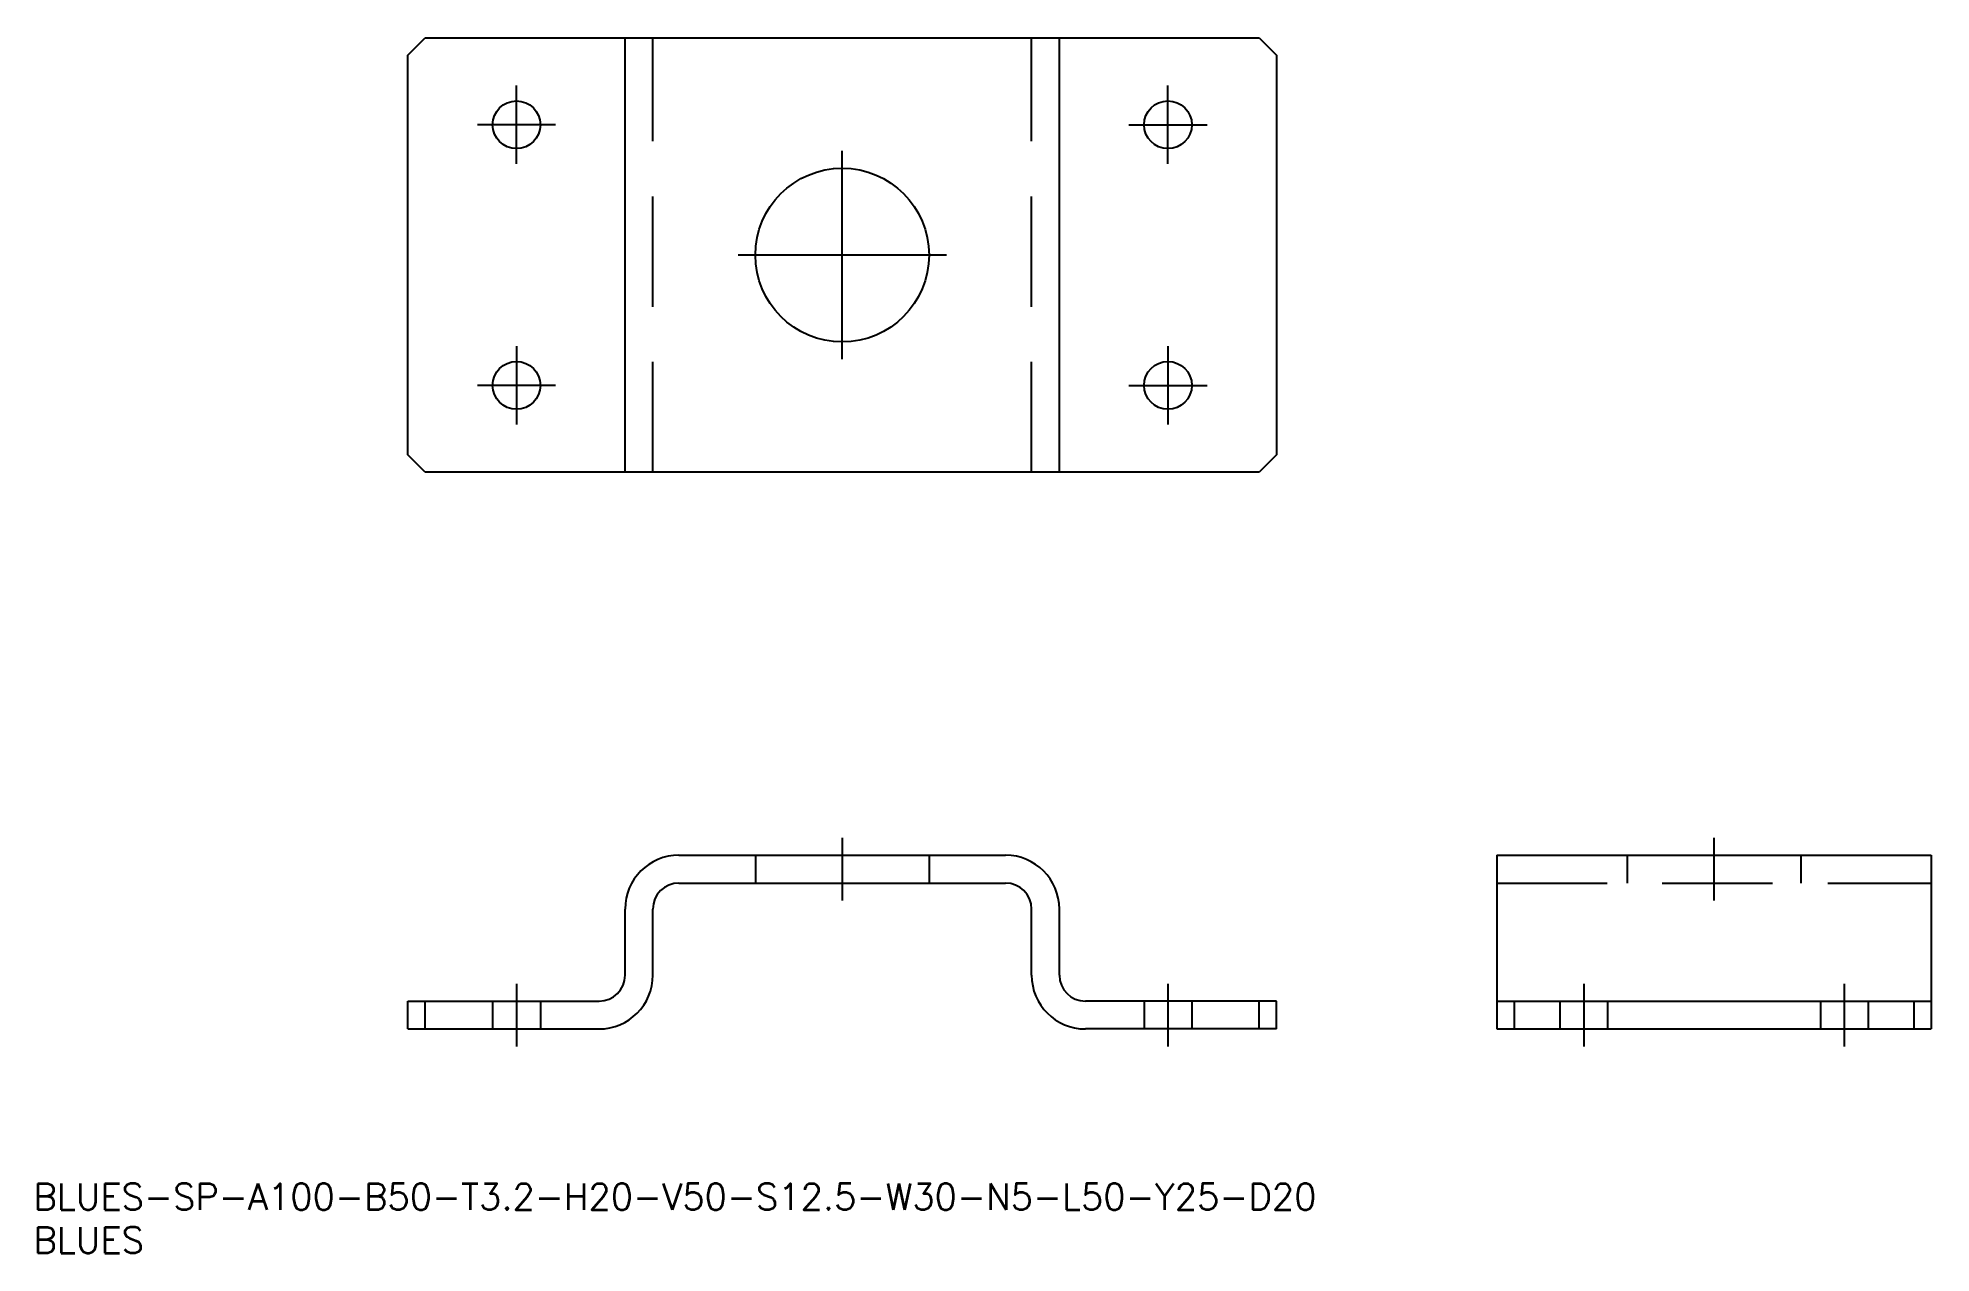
# Model space of a CAD drawing. Extents: x 1 to 218, y 0 to 140.
import ezdxf

# ---------------------------------------------------------------- set-up
doc = ezdxf.new("R2010")
doc.units = 0
doc.linetypes.add('CENTER', pattern=[50.8, 31.75, -6.35, 6.35, -6.35])
doc.linetypes.add('DASHED', pattern=[19.05, 12.7, -6.35])
doc.layers.get('0').update_dxf_attribs({"linetype": 'CONTINUOUS'})
doc.layers.add('CENTER', color=1, linetype='CENTER')
doc.styles.get("Standard").update_dxf_attribs({"font": 'txt.shx', "height": 3, "bigfont": 'bigfont.shx'})

# ---------------------------------------------------------------- blocks, each defined once
blk = doc.blocks.new('*U1')
at = {"color": 7, "linetype": 'CONTINUOUS'}
blk.add_text('BLUES-SP-A100-B50-T3.2-H20-V50-S12.5-W30-N5-L50-Y25-D20', height=3, dxfattribs=at).set_placement((0, 5))
blk = doc.blocks.new('*U2')
at = {"color": 7, "linetype": 'CONTINUOUS'}
blk.add_text('BLUES', height=3, dxfattribs=at).set_placement((0, 0))

msp = doc.modelspace()

# ---------------------------------------------------------------- linework, layer by layer
at = {"color": 7, "linetype": 'CONTINUOUS'}
for p, q in [((43.122655, 137.893943), (45.122655, 139.893943)), ((45.122655, 139.893943), (141.122655, 139.893943)), ((68.122655, 89.893943), (68.122655, 139.893943)), ((118.122655, 89.893943), (118.122655, 139.893943)), ((141.122655, 139.893943), (143.122655, 137.893943)), ((43.122655, 91.893943), (43.122655, 137.893943)), ((143.122655, 137.893943), (143.122655, 91.893943)), ((45.122655, 89.893943), (43.122655, 91.893943)), ((143.122655, 91.893943), (141.122655, 89.893943)), ((141.122655, 89.893943), (45.122655, 89.893943)), ((74.322655, 45.805068), (111.922655, 45.805068)), ((168.490939, 45.805068), (218.490939, 45.805068)), ((168.490939, 45.805068), (168.490939, 25.805068)), ((218.490939, 45.805068), (218.490939, 25.805068)), ((74.322655, 42.605068), (111.922655, 42.605068)), ((68.122655, 32.005068), (68.122655, 39.605068)), ((71.322655, 32.005068), (71.322655, 39.605068)), ((114.922655, 32.005068), (114.922655, 39.605068)), ((118.122655, 32.005068), (118.122655, 39.605068)), ((43.122655, 29.005068), (65.122655, 29.005068)), ((43.122655, 25.805068), (43.122655, 29.005068)), ((45.122655, 25.805068), (45.122655, 29.005068)), ((143.122655, 29.005068), (121.122655, 29.005068)), ((141.122655, 25.805068), (141.122655, 29.005068)), ((143.122655, 25.805068), (143.122655, 29.005068)), ((168.490939, 29.005068), (218.490939, 29.005068)), ((170.490939, 29.005068), (170.490939, 25.805068)), ((216.490939, 29.005068), (216.490939, 25.805068)), ((43.122655, 25.805068), (65.122655, 25.805068)), ((143.122655, 25.805068), (121.122655, 25.805068)), ((168.490939, 25.805068), (218.490939, 25.805068))]:
    msp.add_line(p, q, dxfattribs=at)
at = {"color": 3, "linetype": 'DASHED'}
for p, q in [((71.322655, 89.893943), (71.322655, 139.893943)), ((114.922655, 89.893943), (114.922655, 139.893943)), ((83.122655, 45.805068), (83.122655, 42.605068)), ((103.122655, 45.805068), (103.122655, 42.605068)), ((183.490939, 45.805068), (183.490939, 42.605068)), ((203.490939, 45.805068), (203.490939, 42.605068)), ((168.490939, 42.605068), (218.490939, 42.605068)), ((52.872655, 29.005068), (52.872655, 25.805068)), ((58.372655, 29.005068), (58.372655, 25.805068)), ((127.872655, 29.005068), (127.872655, 25.805068)), ((133.372655, 29.005068), (133.372655, 25.805068)), ((175.740939, 29.005068), (175.740939, 25.805068)), ((181.240939, 29.005068), (181.240939, 25.805068)), ((205.740939, 29.005068), (205.740939, 25.805068)), ((211.240939, 29.005068), (211.240939, 25.805068))]:
    msp.add_line(p, q, dxfattribs=at)
at = {"color": 7, "linetype": 'CONTINUOUS'}
for centre, radius in [((55.622655, 129.893943), 2.75), ((130.622655, 129.893943), 2.75), ((93.122655, 114.893943), 10), ((55.622655, 99.893943), 2.75), ((130.622655, 99.893943), 2.75)]:
    msp.add_circle(centre, radius, dxfattribs=at)
for centre, radius, start, end in [((74.322655, 39.605068), 6.2, 90, 180), ((111.922655, 39.605068), 6.2, 0, 90), ((74.322655, 39.605068), 3, 90, 180), ((111.922655, 39.605068), 3, 0, 90), ((65.122655, 32.005068), 3, 270, 0), ((65.122655, 32.005068), 6.2, 270, 0), ((121.122655, 32.005068), 6.2, 180, 270), ((121.122655, 32.005068), 3, 180, 270)]:
    msp.add_arc(centre, radius, start, end, dxfattribs=at)
at = {"layer": 'CENTER', "color": 1, "linetype": 'CENTER'}
for p, q in [((55.622655, 125.393943), (55.622655, 134.393943)), ((130.622655, 125.393943), (130.622655, 134.393943)), ((60.122655, 129.893943), (51.122655, 129.893943)), ((126.122655, 129.893943), (135.122655, 129.893943)), ((93.122655, 102.893943), (93.122655, 126.893943)), ((105.122655, 114.893943), (81.122655, 114.893943)), ((55.622655, 104.393943), (55.622655, 95.393943)), ((130.622655, 104.393943), (130.622655, 95.393943)), ((60.122655, 99.893943), (51.122655, 99.893943)), ((126.122655, 99.893943), (135.122655, 99.893943)), ((93.122655, 47.805068), (93.122655, 40.605068)), ((193.490939, 47.805068), (193.490939, 40.605068)), ((55.622655, 31.005068), (55.622655, 23.805068)), ((130.622655, 31.005068), (130.622655, 23.805068)), ((178.490939, 31.005068), (178.490939, 23.805068)), ((208.490939, 31.005068), (208.490939, 23.805068))]:
    msp.add_line(p, q, dxfattribs=at)

# ---------------------------------------------------------------- block references
at = {"color": 7, "linetype": 'CONTINUOUS'}
for name in ['*U1', '*U2']:
    msp.add_blockref(name, (0, 0), dxfattribs=at)

doc.saveas('drawing.dxf')
